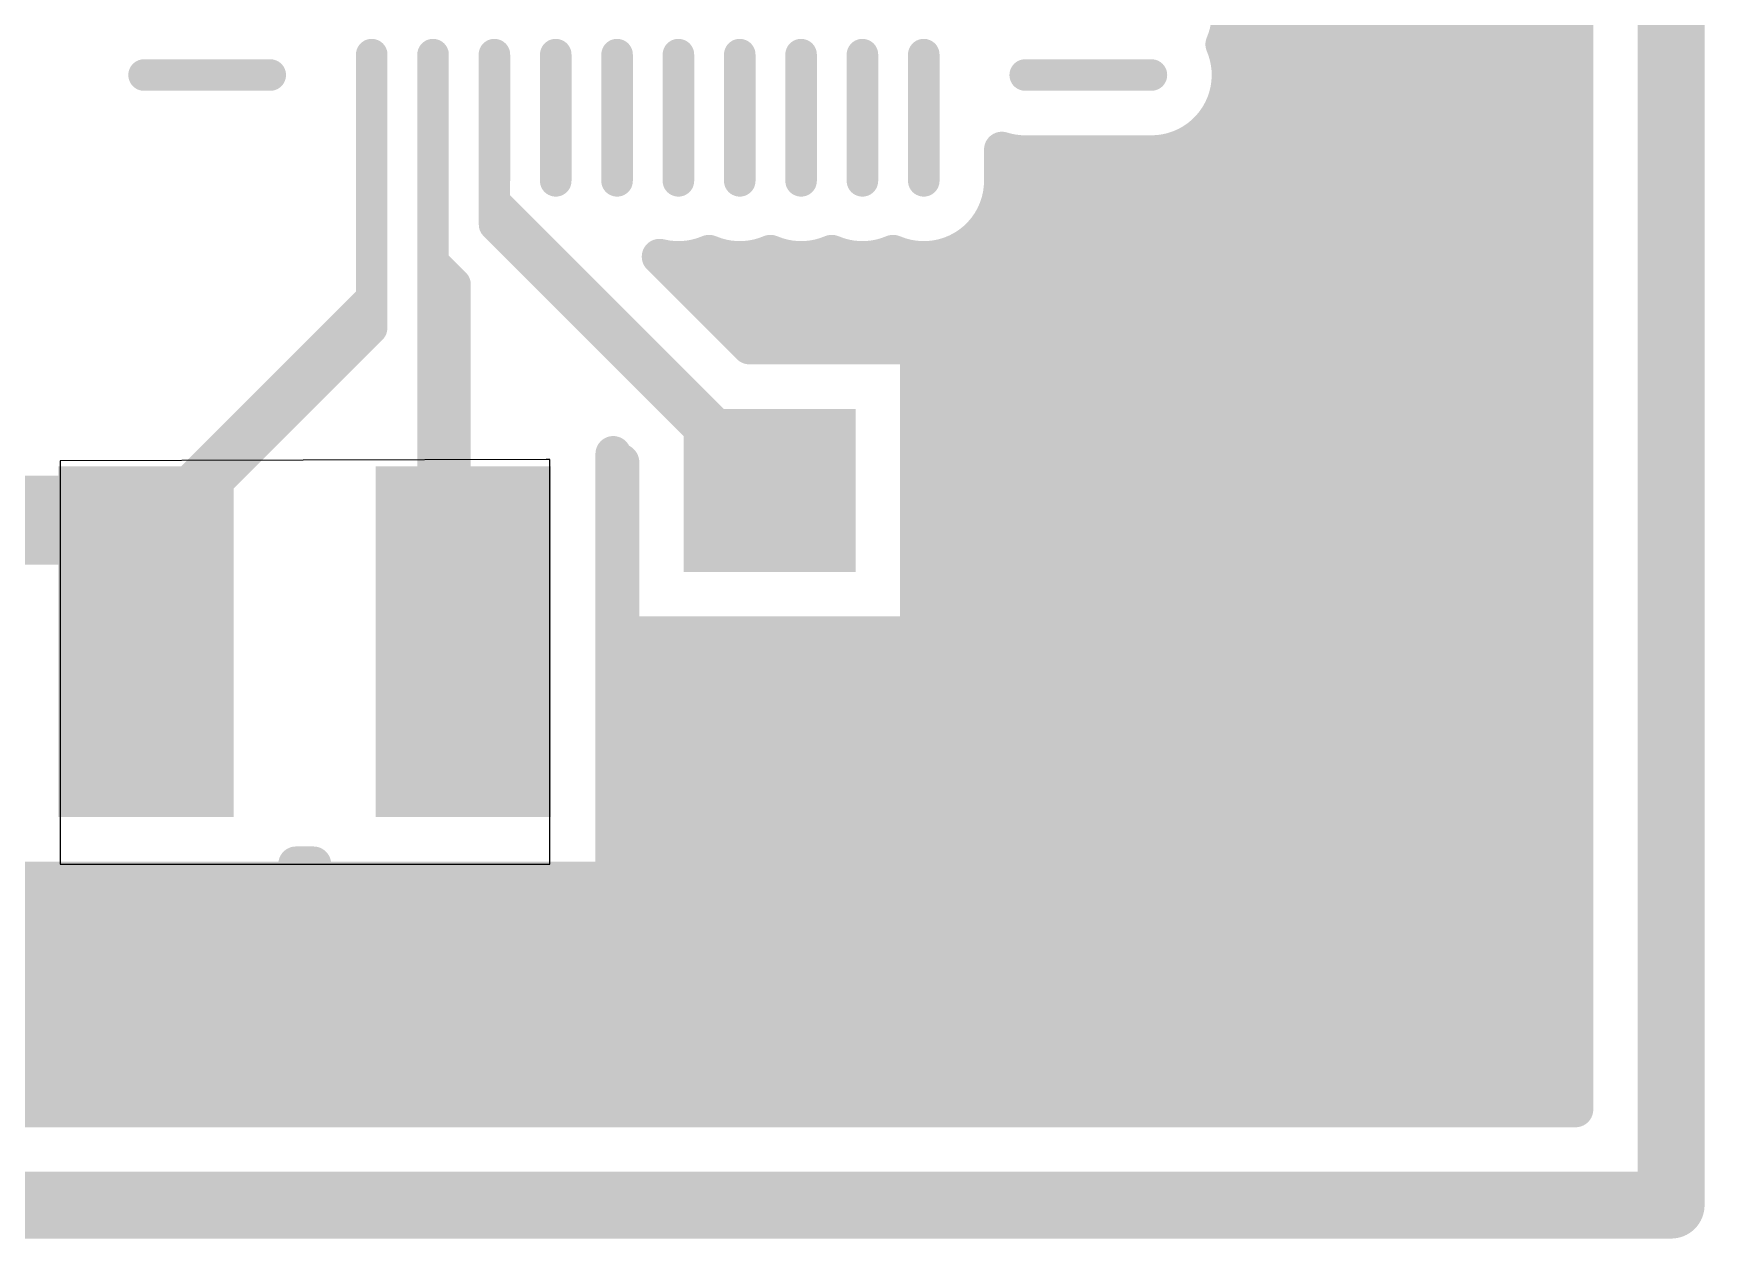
# Model space of a CAD drawing. Header units: inches. Extents: x 0 to 226, y 0 to 70.
# Drawn here: x 10.1 to 19.63, y -0.19 to 6.68 of the extents above; entities that cross this region are included whole.
import ezdxf

# ---------------------------------------------------------------- set-up
doc = ezdxf.new("R2010")
doc.units = ezdxf.units.IN
doc.layers.add('Keep-Out Layer', color=6, linetype='Continuous')
doc.layers.add('Top Layer', color=1, linetype='Continuous')

msp = doc.modelspace()

# ---------------------------------------------------------------- linework, layer by layer
at = {"layer": 'Keep-Out Layer'}
for points in [[(19.4405, 0, 0.381, 0.381, 0), (19.4405, 24.8301, 0.381, 0.381, 0)], [(0, 0, 0.381, 0.381, 0), (19.4405, 0, 0.381, 0.381, 0)]]:
    msp.add_lwpolyline(points, format="xyseb", dxfattribs=at)
msp.add_lwpolyline([(19.3453, 0, 0.1905, 0.1905, 1), (19.5358, 0, 0.1905, 0.1905, 1)], format="xyseb", close=True, dxfattribs=at)
msp.add_lwpolyline([(19.3453, 0, 0.1905, 0.1905, 1), (19.5358, 0, 0.1905, 0.1905, 1)], format="xyseb", close=True, dxfattribs=at)
at = {"layer": 'Top Layer'}
for p, q in [((13.0207, 4.2542), (10.2482, 4.2471)), ((10.2482, 4.2471), (10.2482, 1.9449)), ((13.0419, 4.2542), (13.0207, 4.2542)), ((13.0419, 1.9449), (13.0419, 4.2542)), ((10.2482, 1.9449), (13.0419, 1.9449))]:
    msp.add_line(p, q, dxfattribs=at)
for points in [[(17.9184, 0.5461, 0.2032, 0.2032, 0), (17.9184, 18.5065, 0.2032, 0.2032, 0)], [(18.1216, 0.5461, 0.2032, 0.2032, 0), (18.1216, 18.5065, 0.2032, 0.2032, 0)], [(18.3248, 0.5461, 0.2032, 0.2032, 0), (18.3248, 18.5065, 0.2032, 0.2032, 0)], [(18.528, 0.5461, 0.2032, 0.2032, 0), (18.528, 18.5065, 0.2032, 0.2032, 0)], [(18.7312, 0.5461, 0.2032, 0.2032, 0), (18.7312, 18.5065, 0.2032, 0.2032, 0)], [(18.8944, 0.5461, 0.2032, 0.2032, 0), (18.8944, 18.5065, 0.2032, 0.2032, 0)], [(17.1056, 0.5461, 0.2032, 0.2032, 0), (17.1056, 12.5015, 0.2032, 0.2032, 0)], [(17.3088, 0.5461, 0.2032, 0.2032, 0), (17.3088, 12.5015, 0.2032, 0.2032, 0)], [(17.512, 0.5461, 0.2032, 0.2032, 0), (17.512, 12.5015, 0.2032, 0.2032, 0)], [(17.7152, 0.5461, 0.2032, 0.2032, 0), (17.7152, 12.5015, 0.2032, 0.2032, 0)], [(16.9202, 6.7976, 0.2032, 0.2032, -0.101243), (16.8844, 6.6226, 0.2032, 0.2032, 0)], [(16.9024, 6.5722, 0.2032, 0.2032, 0), (16.9024, 6.6729, 0.2032, 0.2032, 0)], [(16.8844, 6.6226, 0.2032, 0.2032, -0.101243), (16.9202, 6.4476, 0.2032, 0.2032, 0)], [(16.8862, 6.6185, 0.2032, 0.2032, 0), (18.8944, 6.6185, 0.2032, 0.2032, 0)], [(12.0256, 5.8439, 0.18, 0.18, 0), (12.0256, 6.5639, 0.18, 0.18, 0)], [(12.3756, 5.8439, 0.18, 0.18, 0), (12.3756, 6.5639, 0.18, 0.18, 0)], [(12.7256, 5.8439, 0.18, 0.18, 0), (12.7256, 6.5639, 0.18, 0.18, 0)], [(13.0756, 5.8439, 0.18, 0.18, 0), (13.0756, 6.5639, 0.18, 0.18, 0)], [(13.4256, 5.8439, 0.18, 0.18, 0), (13.4256, 6.5639, 0.18, 0.18, 0)], [(13.7756, 5.8439, 0.18, 0.18, 0), (13.7756, 6.5639, 0.18, 0.18, 0)], [(14.1256, 5.8439, 0.18, 0.18, 0), (14.1256, 6.5639, 0.18, 0.18, 0)], [(14.4756, 5.8439, 0.18, 0.18, 0), (14.4756, 6.5639, 0.18, 0.18, 0)], [(14.8256, 5.8439, 0.18, 0.18, 0), (14.8256, 6.5639, 0.18, 0.18, 0)], [(15.1756, 5.8439, 0.18, 0.18, 0), (15.1756, 6.5639, 0.18, 0.18, 0)], [(11.4466, 6.4476, 0.18, 0.18, 0), (10.7266, 6.4476, 0.18, 0.18, 0)], [(15.7546, 6.4476, 0.18, 0.18, 0), (16.4746, 6.4476, 0.18, 0.18, 0)], [(16.9202, 6.4476, 0.2032, 0.2032, -0.414214), (16.4746, 6.002, 0.2032, 0.2032, 0)], [(16.9191, 6.4153, 0.2032, 0.2032, 0), (18.8944, 6.4153, 0.2032, 0.2032, 0)], [(16.9024, 0.5461, 0.2032, 0.2032, 0), (16.9024, 6.3229, 0.2032, 0.2032, 0)], [(16.8529, 6.2121, 0.2032, 0.2032, 0), (18.8944, 6.2121, 0.2032, 0.2032, 0)], [(12.0256, 5.1774, 0.1778, 0.1778, 0), (12.0256, 6.2039, 0.1778, 0.1778, 0)], [(12.3756, 5.3811, 0.1778, 0.1778, 0), (12.3756, 6.2039, 0.1778, 0.1778, 0)], [(12.7256, 6.2039, 0.1778, 0.1778, 0), (12.7261, 6.2034, 0.1778, 0.1778, 0)], [(12.7256, 5.5932, 0.1778, 0.1778, 0), (12.7256, 6.2039, 0.1778, 0.1778, 0)], [(12.7261, 5.7249, 0.1778, 0.1778, 0), (12.7261, 6.2034, 0.1778, 0.1778, 0)], [(15.6212, 5.8439, 0.2032, 0.2032, 0), (15.6212, 6.0224, 0.2032, 0.2032, 0)], [(15.7546, 6.002, 0.2032, 0.2032, -0.076154), (15.6212, 6.0224, 0.2032, 0.2032, 0)], [(15.6832, 0.5461, 0.2032, 0.2032, 0), (15.6832, 6.0077, 0.2032, 0.2032, 0)], [(15.7546, 6.002, 0.2032, 0.2032, 0), (16.4746, 6.002, 0.2032, 0.2032, 0)], [(15.8864, 0.5461, 0.2032, 0.2032, 0), (15.8864, 6.002, 0.2032, 0.2032, 0)], [(16.0896, 0.5461, 0.2032, 0.2032, 0), (16.0896, 6.002, 0.2032, 0.2032, 0)], [(16.2928, 0.5461, 0.2032, 0.2032, 0), (16.2928, 6.002, 0.2032, 0.2032, 0)], [(16.496, 0.5461, 0.2032, 0.2032, 0), (16.496, 6.0025, 0.2032, 0.2032, 0)], [(16.5527, 6.0089, 0.2032, 0.2032, 0), (18.8944, 6.0089, 0.2032, 0.2032, 0)], [(16.6992, 0.5461, 0.2032, 0.2032, 0), (16.6992, 6.0627, 0.2032, 0.2032, 0)], [(15.6212, 5.8439, 0.2032, 0.2032, -0.538019), (15.0006, 5.4341, 0.2032, 0.2032, 0)], [(15.6196, 5.8057, 0.2032, 0.2032, 0), (18.8944, 5.8057, 0.2032, 0.2032, 0)], [(12.7261, 5.7249, 0.1778, 0.1778, 0), (14.1467, 4.3043, 0.1778, 0.1778, 0)], [(12.7256, 5.5932, 0.1778, 0.1778, 0), (13.865, 4.4539, 0.1778, 0.1778, 0)], [(15.5502, 5.6025, 0.2032, 0.2032, 0), (18.8944, 5.6025, 0.2032, 0.2032, 0)], [(13.9506, 5.4341, 0.2032, 0.2032, -0.163215), (13.6682, 5.4114, 0.2032, 0.2032, 0)], [(14.3006, 5.4341, 0.2032, 0.2032, -0.204583), (13.9506, 5.4341, 0.2032, 0.2032, 0)], [(14.6506, 5.4341, 0.2032, 0.2032, -0.204583), (14.3006, 5.4341, 0.2032, 0.2032, 0)], [(15.0006, 5.4341, 0.2032, 0.2032, -0.204583), (14.6506, 5.4341, 0.2032, 0.2032, 0)], [(15.48, 0.5461, 0.2032, 0.2032, 0), (15.48, 5.5184, 0.2032, 0.2032, 0)], [(12.3756, 3.3873, 0.1778, 0.1778, 0), (12.3756, 5.3811, 0.1778, 0.1778, 0)], [(12.3756, 5.3811, 0.1778, 0.1778, 0), (12.5017, 5.2551, 0.1778, 0.1778, 0)], [(13.6682, 5.4114, 0.2032, 0.2032, 0), (14.1812, 4.8984, 0.2032, 0.2032, 0)], [(13.8055, 5.3993, 0.2032, 0.2032, 0), (14.0958, 5.3993, 0.2032, 0.2032, 0)], [(13.8544, 5.2252, 0.2032, 0.2032, 0), (13.8544, 5.4053, 0.2032, 0.2032, 0)], [(14.0576, 5.022, 0.2032, 0.2032, 0), (14.0576, 5.4035, 0.2032, 0.2032, 0)], [(14.1555, 5.3993, 0.2032, 0.2032, 0), (14.4458, 5.3993, 0.2032, 0.2032, 0)], [(14.2608, 4.8984, 0.2032, 0.2032, 0), (14.2608, 5.4193, 0.2032, 0.2032, 0)], [(14.464, 4.8984, 0.2032, 0.2032, 0), (14.464, 5.3984, 0.2032, 0.2032, 0)], [(14.5055, 5.3993, 0.2032, 0.2032, 0), (14.7958, 5.3993, 0.2032, 0.2032, 0)], [(14.6672, 4.8984, 0.2032, 0.2032, 0), (14.6672, 5.4274, 0.2032, 0.2032, 0)], [(14.8555, 5.3993, 0.2032, 0.2032, 0), (15.1458, 5.3993, 0.2032, 0.2032, 0)], [(14.8704, 4.8984, 0.2032, 0.2032, 0), (14.8704, 5.4005, 0.2032, 0.2032, 0)], [(15.0736, 4.8984, 0.2032, 0.2032, 0), (15.0736, 5.4101, 0.2032, 0.2032, 0)], [(15.2055, 5.3993, 0.2032, 0.2032, 0), (18.8944, 5.3993, 0.2032, 0.2032, 0)], [(15.2768, 0.5461, 0.2032, 0.2032, 0), (15.2768, 5.4099, 0.2032, 0.2032, 0)], [(12.5017, 3.3407, 0.1778, 0.1778, 0), (12.5017, 5.2551, 0.1778, 0.1778, 0)], [(10.7563, 3.9081, 0.1778, 0.1778, 0), (12.0256, 5.1774, 0.1778, 0.1778, 0)], [(12.0256, 5.002, 0.1778, 0.1778, 0), (12.0256, 5.1774, 0.1778, 0.1778, 0)], [(13.8835, 5.1961, 0.2032, 0.2032, 0), (18.8944, 5.1961, 0.2032, 0.2032, 0)], [(10.7383, 3.7146, 0.1778, 0.1778, 0), (12.0256, 5.002, 0.1778, 0.1778, 0)], [(14.0867, 4.9929, 0.2032, 0.2032, 0), (18.8944, 4.9929, 0.2032, 0.2032, 0)], [(14.1812, 4.8984, 0.2032, 0.2032, 0), (15.1419, 4.8984, 0.2032, 0.2032, 0)], [(15.1419, 3.2572, 0.2032, 0.2032, 0), (15.1419, 4.8984, 0.2032, 0.2032, 0)], [(15.1419, 4.7897, 0.2032, 0.2032, 0), (18.8944, 4.7897, 0.2032, 0.2032, 0)], [(15.1419, 4.5865, 0.2032, 0.2032, 0), (18.8944, 4.5865, 0.2032, 0.2032, 0)], [(13.865, 4.4539, 0.1778, 0.1778, 0), (13.9202, 4.4539, 0.1778, 0.1778, 0)], [(13.9202, 4.4539, 0.1778, 0.1778, 0), (14.2963, 4.0778, 0.1778, 0.1778, 0)], [(15.1419, 4.3833, 0.2032, 0.2032, 0), (18.8944, 4.3833, 0.2032, 0.2032, 0)], [(13.4039, 1.859, 0.2032, 0.2032, 0), (13.4039, 4.2863, 0.2032, 0.2032, 0)], [(13.448, 0.5461, 0.2032, 0.2032, 0), (13.448, 4.2422, 0.2032, 0.2032, 0)], [(13.4507, 3.2572, 0.2032, 0.2032, 0), (13.4507, 4.2395, 0.2032, 0.2032, 0)], [(15.1419, 4.1801, 0.2032, 0.2032, 0), (18.8944, 4.1801, 0.2032, 0.2032, 0)], [(9.0509, 3.9081, 0.508, 0.508, 0), (10.5448, 3.9081, 0.508, 0.508, 0)], [(10.5448, 3.9081, 0.508, 0.508, 0), (10.7383, 3.7146, 0.508, 0.508, 0)], [(15.1419, 3.9769, 0.2032, 0.2032, 0), (18.8944, 3.9769, 0.2032, 0.2032, 0)], [(10.7383, 3.2146, 0.508, 0.508, 0), (10.7383, 3.7146, 0.508, 0.508, 0)], [(15.1419, 3.7737, 0.2032, 0.2032, 0), (18.8944, 3.7737, 0.2032, 0.2032, 0)], [(15.1419, 3.5705, 0.2032, 0.2032, 0), (18.8944, 3.5705, 0.2032, 0.2032, 0)], [(12.3756, 3.3873, 0.1778, 0.1778, 0), (12.462, 3.301, 0.1778, 0.1778, 0)], [(15.1419, 3.3673, 0.2032, 0.2032, 0), (18.8944, 3.3673, 0.2032, 0.2032, 0)], [(12.462, 3.301, 0.1778, 0.1778, 0), (12.5017, 3.3407, 0.1778, 0.1778, 0)], [(12.462, 3.301, 0.1778, 0.1778, 0), (12.5483, 3.2146, 0.1778, 0.1778, 0)], [(13.4507, 3.2572, 0.2032, 0.2032, 0), (15.1419, 3.2572, 0.2032, 0.2032, 0)], [(13.6512, 0.5461, 0.2032, 0.2032, 0), (13.6512, 3.2572, 0.2032, 0.2032, 0)], [(13.8544, 0.5461, 0.2032, 0.2032, 0), (13.8544, 3.2572, 0.2032, 0.2032, 0)], [(14.0576, 0.5461, 0.2032, 0.2032, 0), (14.0576, 3.2572, 0.2032, 0.2032, 0)], [(14.2608, 0.5461, 0.2032, 0.2032, 0), (14.2608, 3.2572, 0.2032, 0.2032, 0)], [(14.464, 0.5461, 0.2032, 0.2032, 0), (14.464, 3.2572, 0.2032, 0.2032, 0)], [(14.6672, 0.5461, 0.2032, 0.2032, 0), (14.6672, 3.2572, 0.2032, 0.2032, 0)], [(14.8704, 0.5461, 0.2032, 0.2032, 0), (14.8704, 3.2572, 0.2032, 0.2032, 0)], [(15.0736, 0.5461, 0.2032, 0.2032, 0), (15.0736, 3.2572, 0.2032, 0.2032, 0)], [(13.4039, 3.1641, 0.2032, 0.2032, 0), (18.8944, 3.1641, 0.2032, 0.2032, 0)], [(13.4039, 2.9609, 0.2032, 0.2032, 0), (18.8944, 2.9609, 0.2032, 0.2032, 0)], [(13.4039, 2.7577, 0.2032, 0.2032, 0), (18.8944, 2.7577, 0.2032, 0.2032, 0)], [(13.4039, 2.5545, 0.2032, 0.2032, 0), (18.8944, 2.5545, 0.2032, 0.2032, 0)], [(13.4039, 2.3513, 0.2032, 0.2032, 0), (18.8944, 2.3513, 0.2032, 0.2032, 0)], [(13.4039, 2.1481, 0.2032, 0.2032, 0), (18.8944, 2.1481, 0.2032, 0.2032, 0)], [(11.5939, 1.9449, 0.2032, 0.2032, 0), (11.6927, 1.9449, 0.2032, 0.2032, 0)], [(11.5939, 1.9449, 0.2032, 0.2032, 0), (11.6927, 1.9449, 0.2032, 0.2032, 0)], [(11.5939, 1.859, 0.2032, 0.2032, 0), (11.5939, 1.9449, 0.2032, 0.2032, 0)], [(11.6192, 0.5461, 0.2032, 0.2032, 0), (11.6192, 1.9449, 0.2032, 0.2032, 0)], [(11.6927, 1.859, 0.2032, 0.2032, 0), (11.6927, 1.9449, 0.2032, 0.2032, 0)], [(13.4039, 1.9449, 0.2032, 0.2032, 0), (18.8944, 1.9449, 0.2032, 0.2032, 0)], [(9.8827, 1.859, 0.2032, 0.2032, 0), (11.5939, 1.859, 0.2032, 0.2032, 0)], [(10.1968, 0.5461, 0.2032, 0.2032, 0), (10.1968, 1.859, 0.2032, 0.2032, 0)], [(10.4, 0.5461, 0.2032, 0.2032, 0), (10.4, 1.859, 0.2032, 0.2032, 0)], [(10.6032, 0.5461, 0.2032, 0.2032, 0), (10.6032, 1.859, 0.2032, 0.2032, 0)], [(10.8064, 0.5461, 0.2032, 0.2032, 0), (10.8064, 1.859, 0.2032, 0.2032, 0)], [(11.0096, 0.5461, 0.2032, 0.2032, 0), (11.0096, 1.859, 0.2032, 0.2032, 0)], [(11.2128, 0.5461, 0.2032, 0.2032, 0), (11.2128, 1.859, 0.2032, 0.2032, 0)], [(11.416, 0.5461, 0.2032, 0.2032, 0), (11.416, 1.859, 0.2032, 0.2032, 0)], [(11.6927, 1.859, 0.2032, 0.2032, 0), (13.4039, 1.859, 0.2032, 0.2032, 0)], [(11.8224, 0.5461, 0.2032, 0.2032, 0), (11.8224, 1.859, 0.2032, 0.2032, 0)], [(12.0256, 0.5461, 0.2032, 0.2032, 0), (12.0256, 1.859, 0.2032, 0.2032, 0)], [(12.2288, 0.5461, 0.2032, 0.2032, 0), (12.2288, 1.859, 0.2032, 0.2032, 0)], [(12.432, 0.5461, 0.2032, 0.2032, 0), (12.432, 1.859, 0.2032, 0.2032, 0)], [(12.6352, 0.5461, 0.2032, 0.2032, 0), (12.6352, 1.859, 0.2032, 0.2032, 0)], [(12.8384, 0.5461, 0.2032, 0.2032, 0), (12.8384, 1.859, 0.2032, 0.2032, 0)], [(13.0416, 0.5461, 0.2032, 0.2032, 0), (13.0416, 1.859, 0.2032, 0.2032, 0)], [(13.2448, 0.5461, 0.2032, 0.2032, 0), (13.2448, 1.859, 0.2032, 0.2032, 0)], [(0.5461, 1.7417, 0.2032, 0.2032, 0), (18.8944, 1.7417, 0.2032, 0.2032, 0)], [(0.5461, 1.5385, 0.2032, 0.2032, 0), (18.8944, 1.5385, 0.2032, 0.2032, 0)], [(0.5461, 1.3353, 0.2032, 0.2032, 0), (18.8944, 1.3353, 0.2032, 0.2032, 0)], [(0.5461, 1.1321, 0.2032, 0.2032, 0), (18.8944, 1.1321, 0.2032, 0.2032, 0)], [(0.5461, 0.9289, 0.2032, 0.2032, 0), (18.8944, 0.9289, 0.2032, 0.2032, 0)], [(0.5461, 0.7257, 0.2032, 0.2032, 0), (18.8944, 0.7257, 0.2032, 0.2032, 0)], [(0.5461, 0.5461, 0.2032, 0.2032, 0), (18.8944, 0.5461, 0.2032, 0.2032, 0)]]:
    msp.add_lwpolyline(points, format="xyseb", dxfattribs=at)
for points in [[(17.2386, 6.8086, 0.3048, 0.3048, 1), (17.5434, 6.8086, 0.3048, 0.3048, 1)], [(16.8516, 6.6729, 0.1016, 0.1016, 1), (16.9532, 6.6729, 0.1016, 0.1016, 1)], [(16.8336, 6.6226, 0.1016, 0.1016, 1), (16.9352, 6.6226, 0.1016, 0.1016, 1)], [(16.8336, 6.6226, 0.1016, 0.1016, 1), (16.9352, 6.6226, 0.1016, 0.1016, 1)], [(16.8354, 6.6185, 0.1016, 0.1016, 1), (16.937, 6.6185, 0.1016, 0.1016, 1)], [(17.9869, 6.418, 0.3048, 0.3048, 1), (18.2917, 6.418, 0.3048, 0.3048, 1)], [(18.8436, 6.6185, 0.1016, 0.1016, 1), (18.9452, 6.6185, 0.1016, 0.1016, 1)], [(11.9806, 6.5639, 0.09, 0.09, 1), (12.0706, 6.5639, 0.09, 0.09, 1)], [(12.3306, 6.5639, 0.09, 0.09, 1), (12.4206, 6.5639, 0.09, 0.09, 1)], [(12.6806, 6.5639, 0.09, 0.09, 1), (12.7706, 6.5639, 0.09, 0.09, 1)], [(13.0306, 6.5639, 0.09, 0.09, 1), (13.1206, 6.5639, 0.09, 0.09, 1)], [(13.3806, 6.5639, 0.09, 0.09, 1), (13.4706, 6.5639, 0.09, 0.09, 1)], [(13.7306, 6.5639, 0.09, 0.09, 1), (13.8206, 6.5639, 0.09, 0.09, 1)], [(14.0806, 6.5639, 0.09, 0.09, 1), (14.1706, 6.5639, 0.09, 0.09, 1)], [(14.4306, 6.5639, 0.09, 0.09, 1), (14.5206, 6.5639, 0.09, 0.09, 1)], [(14.7806, 6.5639, 0.09, 0.09, 1), (14.8706, 6.5639, 0.09, 0.09, 1)], [(15.1306, 6.5639, 0.09, 0.09, 1), (15.2206, 6.5639, 0.09, 0.09, 1)], [(16.8516, 6.5722, 0.1016, 0.1016, 1), (16.9532, 6.5722, 0.1016, 0.1016, 1)], [(10.6816, 6.4476, 0.09, 0.09, 1), (10.7716, 6.4476, 0.09, 0.09, 1)], [(11.4016, 6.4476, 0.09, 0.09, 1), (11.4916, 6.4476, 0.09, 0.09, 1)], [(15.7096, 6.4476, 0.09, 0.09, 1), (15.7996, 6.4476, 0.09, 0.09, 1)], [(16.4296, 6.4476, 0.09, 0.09, 1), (16.5196, 6.4476, 0.09, 0.09, 1)], [(16.8683, 6.4153, 0.1016, 0.1016, 1), (16.9699, 6.4153, 0.1016, 0.1016, 1)], [(16.8694, 6.4476, 0.1016, 0.1016, 1), (16.971, 6.4476, 0.1016, 0.1016, 1)], [(16.8694, 6.4476, 0.1016, 0.1016, 1), (16.971, 6.4476, 0.1016, 0.1016, 1)], [(18.8436, 6.4153, 0.1016, 0.1016, 1), (18.9452, 6.4153, 0.1016, 0.1016, 1)], [(16.8516, 6.3229, 0.1016, 0.1016, 1), (16.9532, 6.3229, 0.1016, 0.1016, 1)], [(16.8021, 6.2121, 0.1016, 0.1016, 1), (16.9037, 6.2121, 0.1016, 0.1016, 1)], [(18.8436, 6.2121, 0.1016, 0.1016, 1), (18.9452, 6.2121, 0.1016, 0.1016, 1)], [(11.9812, 6.2039, 0.0889, 0.0889, 1), (12.0701, 6.2039, 0.0889, 0.0889, 1)], [(12.3312, 6.2039, 0.0889, 0.0889, 1), (12.4201, 6.2039, 0.0889, 0.0889, 1)], [(12.6812, 6.2039, 0.0889, 0.0889, 1), (12.7701, 6.2039, 0.0889, 0.0889, 1)], [(12.6812, 6.2039, 0.0889, 0.0889, 1), (12.7701, 6.2039, 0.0889, 0.0889, 1)], [(12.6816, 6.2034, 0.0889, 0.0889, 1), (12.7705, 6.2034, 0.0889, 0.0889, 1)], [(12.6816, 6.2034, 0.0889, 0.0889, 1), (12.7705, 6.2034, 0.0889, 0.0889, 1)], [(15.5704, 6.0224, 0.1016, 0.1016, 1), (15.672, 6.0224, 0.1016, 0.1016, 1)], [(15.5704, 6.0224, 0.1016, 0.1016, 1), (15.672, 6.0224, 0.1016, 0.1016, 1)], [(15.6324, 6.0077, 0.1016, 0.1016, 1), (15.734, 6.0077, 0.1016, 0.1016, 1)], [(15.7038, 6.002, 0.1016, 0.1016, 1), (15.8054, 6.002, 0.1016, 0.1016, 1)], [(15.7038, 6.002, 0.1016, 0.1016, 1), (15.8054, 6.002, 0.1016, 0.1016, 1)], [(15.8356, 6.002, 0.1016, 0.1016, 1), (15.9372, 6.002, 0.1016, 0.1016, 1)], [(16.0388, 6.002, 0.1016, 0.1016, 1), (16.1404, 6.002, 0.1016, 0.1016, 1)], [(16.242, 6.002, 0.1016, 0.1016, 1), (16.3436, 6.002, 0.1016, 0.1016, 1)], [(16.4238, 6.002, 0.1016, 0.1016, 1), (16.5254, 6.002, 0.1016, 0.1016, 1)], [(16.4238, 6.002, 0.1016, 0.1016, 1), (16.5254, 6.002, 0.1016, 0.1016, 1)], [(16.4452, 6.0025, 0.1016, 0.1016, 1), (16.5468, 6.0025, 0.1016, 0.1016, 1)], [(16.5019, 6.0089, 0.1016, 0.1016, 1), (16.6035, 6.0089, 0.1016, 0.1016, 1)], [(16.6484, 6.0627, 0.1016, 0.1016, 1), (16.75, 6.0627, 0.1016, 0.1016, 1)], [(17.2386, 5.8018, 0.3048, 0.3048, 1), (17.5434, 5.8018, 0.3048, 0.3048, 1)], [(18.8436, 6.0089, 0.1016, 0.1016, 1), (18.9452, 6.0089, 0.1016, 0.1016, 1)], [(11.9806, 5.8439, 0.09, 0.09, 1), (12.0706, 5.8439, 0.09, 0.09, 1)], [(12.3306, 5.8439, 0.09, 0.09, 1), (12.4206, 5.8439, 0.09, 0.09, 1)], [(12.6806, 5.8439, 0.09, 0.09, 1), (12.7706, 5.8439, 0.09, 0.09, 1)], [(13.0306, 5.8439, 0.09, 0.09, 1), (13.1206, 5.8439, 0.09, 0.09, 1)], [(13.3806, 5.8439, 0.09, 0.09, 1), (13.4706, 5.8439, 0.09, 0.09, 1)], [(13.7306, 5.8439, 0.09, 0.09, 1), (13.8206, 5.8439, 0.09, 0.09, 1)], [(14.0806, 5.8439, 0.09, 0.09, 1), (14.1706, 5.8439, 0.09, 0.09, 1)], [(14.4306, 5.8439, 0.09, 0.09, 1), (14.5206, 5.8439, 0.09, 0.09, 1)], [(14.7806, 5.8439, 0.09, 0.09, 1), (14.8706, 5.8439, 0.09, 0.09, 1)], [(15.1306, 5.8439, 0.09, 0.09, 1), (15.2206, 5.8439, 0.09, 0.09, 1)], [(15.5704, 5.8439, 0.1016, 0.1016, 1), (15.672, 5.8439, 0.1016, 0.1016, 1)], [(15.5704, 5.8439, 0.1016, 0.1016, 1), (15.672, 5.8439, 0.1016, 0.1016, 1)], [(15.5688, 5.8057, 0.1016, 0.1016, 1), (15.6704, 5.8057, 0.1016, 0.1016, 1)], [(18.8436, 5.8057, 0.1016, 0.1016, 1), (18.9452, 5.8057, 0.1016, 0.1016, 1)], [(12.6816, 5.7249, 0.0889, 0.0889, 1), (12.7705, 5.7249, 0.0889, 0.0889, 1)], [(12.6816, 5.7249, 0.0889, 0.0889, 1), (12.7705, 5.7249, 0.0889, 0.0889, 1)], [(12.6812, 5.5932, 0.0889, 0.0889, 1), (12.7701, 5.5932, 0.0889, 0.0889, 1)], [(12.6812, 5.5932, 0.0889, 0.0889, 1), (12.7701, 5.5932, 0.0889, 0.0889, 1)], [(15.4994, 5.6025, 0.1016, 0.1016, 1), (15.601, 5.6025, 0.1016, 0.1016, 1)], [(18.8436, 5.6025, 0.1016, 0.1016, 1), (18.9452, 5.6025, 0.1016, 0.1016, 1)], [(13.8998, 5.4341, 0.1016, 0.1016, 1), (14.0014, 5.4341, 0.1016, 0.1016, 1)], [(13.8998, 5.4341, 0.1016, 0.1016, 1), (14.0014, 5.4341, 0.1016, 0.1016, 1)], [(14.2498, 5.4341, 0.1016, 0.1016, 1), (14.3514, 5.4341, 0.1016, 0.1016, 1)], [(14.2498, 5.4341, 0.1016, 0.1016, 1), (14.3514, 5.4341, 0.1016, 0.1016, 1)], [(14.5998, 5.4341, 0.1016, 0.1016, 1), (14.7014, 5.4341, 0.1016, 0.1016, 1)], [(14.5998, 5.4341, 0.1016, 0.1016, 1), (14.7014, 5.4341, 0.1016, 0.1016, 1)], [(14.9498, 5.4341, 0.1016, 0.1016, 1), (15.0514, 5.4341, 0.1016, 0.1016, 1)], [(14.9498, 5.4341, 0.1016, 0.1016, 1), (15.0514, 5.4341, 0.1016, 0.1016, 1)], [(15.4292, 5.5184, 0.1016, 0.1016, 1), (15.5308, 5.5184, 0.1016, 0.1016, 1)], [(12.3312, 5.3811, 0.0889, 0.0889, 1), (12.4201, 5.3811, 0.0889, 0.0889, 1)], [(12.3312, 5.3811, 0.0889, 0.0889, 1), (12.4201, 5.3811, 0.0889, 0.0889, 1)], [(12.3312, 5.3811, 0.0889, 0.0889, 1), (12.4201, 5.3811, 0.0889, 0.0889, 1)], [(13.6174, 5.4114, 0.1016, 0.1016, 1), (13.719, 5.4114, 0.1016, 0.1016, 1)], [(13.6174, 5.4114, 0.1016, 0.1016, 1), (13.719, 5.4114, 0.1016, 0.1016, 1)], [(13.7547, 5.3993, 0.1016, 0.1016, 1), (13.8563, 5.3993, 0.1016, 0.1016, 1)], [(13.8036, 5.4053, 0.1016, 0.1016, 1), (13.9052, 5.4053, 0.1016, 0.1016, 1)], [(14.0068, 5.4035, 0.1016, 0.1016, 1), (14.1084, 5.4035, 0.1016, 0.1016, 1)], [(14.045, 5.3993, 0.1016, 0.1016, 1), (14.1466, 5.3993, 0.1016, 0.1016, 1)], [(14.1047, 5.3993, 0.1016, 0.1016, 1), (14.2063, 5.3993, 0.1016, 0.1016, 1)], [(14.21, 5.4193, 0.1016, 0.1016, 1), (14.3116, 5.4193, 0.1016, 0.1016, 1)], [(14.395, 5.3993, 0.1016, 0.1016, 1), (14.4966, 5.3993, 0.1016, 0.1016, 1)], [(14.4132, 5.3984, 0.1016, 0.1016, 1), (14.5148, 5.3984, 0.1016, 0.1016, 1)], [(14.4547, 5.3993, 0.1016, 0.1016, 1), (14.5563, 5.3993, 0.1016, 0.1016, 1)], [(14.6164, 5.4274, 0.1016, 0.1016, 1), (14.718, 5.4274, 0.1016, 0.1016, 1)], [(14.745, 5.3993, 0.1016, 0.1016, 1), (14.8466, 5.3993, 0.1016, 0.1016, 1)], [(14.8047, 5.3993, 0.1016, 0.1016, 1), (14.9063, 5.3993, 0.1016, 0.1016, 1)], [(14.8196, 5.4005, 0.1016, 0.1016, 1), (14.9212, 5.4005, 0.1016, 0.1016, 1)], [(15.0228, 5.4101, 0.1016, 0.1016, 1), (15.1244, 5.4101, 0.1016, 0.1016, 1)], [(15.095, 5.3993, 0.1016, 0.1016, 1), (15.1966, 5.3993, 0.1016, 0.1016, 1)], [(15.1547, 5.3993, 0.1016, 0.1016, 1), (15.2563, 5.3993, 0.1016, 0.1016, 1)], [(15.226, 5.4099, 0.1016, 0.1016, 1), (15.3276, 5.4099, 0.1016, 0.1016, 1)], [(18.8436, 5.3993, 0.1016, 0.1016, 1), (18.9452, 5.3993, 0.1016, 0.1016, 1)], [(12.4573, 5.2551, 0.0889, 0.0889, 1), (12.5462, 5.2551, 0.0889, 0.0889, 1)], [(12.4573, 5.2551, 0.0889, 0.0889, 1), (12.5462, 5.2551, 0.0889, 0.0889, 1)], [(11.9812, 5.1774, 0.0889, 0.0889, 1), (12.0701, 5.1774, 0.0889, 0.0889, 1)], [(11.9812, 5.1774, 0.0889, 0.0889, 1), (12.0701, 5.1774, 0.0889, 0.0889, 1)], [(11.9812, 5.1774, 0.0889, 0.0889, 1), (12.0701, 5.1774, 0.0889, 0.0889, 1)], [(13.8036, 5.2252, 0.1016, 0.1016, 1), (13.9052, 5.2252, 0.1016, 0.1016, 1)], [(13.8327, 5.1961, 0.1016, 0.1016, 1), (13.9343, 5.1961, 0.1016, 0.1016, 1)], [(15.4203, 4.9611, 0.3048, 0.3048, 1), (15.7251, 4.9611, 0.3048, 0.3048, 1)], [(18.8436, 5.1961, 0.1016, 0.1016, 1), (18.9452, 5.1961, 0.1016, 0.1016, 1)], [(17.8804, 4.8473, 0.3048, 0.3048, 1), (18.1852, 4.8473, 0.3048, 0.3048, 1)], [(11.9812, 5.002, 0.0889, 0.0889, 1), (12.0701, 5.002, 0.0889, 0.0889, 1)], [(11.9812, 5.002, 0.0889, 0.0889, 1), (12.0701, 5.002, 0.0889, 0.0889, 1)], [(14.0068, 5.022, 0.1016, 0.1016, 1), (14.1084, 5.022, 0.1016, 0.1016, 1)], [(14.0359, 4.9929, 0.1016, 0.1016, 1), (14.1375, 4.9929, 0.1016, 0.1016, 1)], [(18.8436, 4.9929, 0.1016, 0.1016, 1), (18.9452, 4.9929, 0.1016, 0.1016, 1)], [(14.1304, 4.8984, 0.1016, 0.1016, 1), (14.232, 4.8984, 0.1016, 0.1016, 1)], [(14.1304, 4.8984, 0.1016, 0.1016, 1), (14.232, 4.8984, 0.1016, 0.1016, 1)], [(14.21, 4.8984, 0.1016, 0.1016, 1), (14.3116, 4.8984, 0.1016, 0.1016, 1)], [(14.4132, 4.8984, 0.1016, 0.1016, 1), (14.5148, 4.8984, 0.1016, 0.1016, 1)], [(14.6164, 4.8984, 0.1016, 0.1016, 1), (14.718, 4.8984, 0.1016, 0.1016, 1)], [(14.8196, 4.8984, 0.1016, 0.1016, 1), (14.9212, 4.8984, 0.1016, 0.1016, 1)], [(15.0228, 4.8984, 0.1016, 0.1016, 1), (15.1244, 4.8984, 0.1016, 0.1016, 1)], [(15.0911, 4.8984, 0.1016, 0.1016, 1), (15.1927, 4.8984, 0.1016, 0.1016, 1)], [(15.0911, 4.8984, 0.1016, 0.1016, 1), (15.1927, 4.8984, 0.1016, 0.1016, 1)], [(15.0911, 4.7897, 0.1016, 0.1016, 1), (15.1927, 4.7897, 0.1016, 0.1016, 1)], [(18.8436, 4.7897, 0.1016, 0.1016, 1), (18.9452, 4.7897, 0.1016, 0.1016, 1)], [(15.0911, 4.5865, 0.1016, 0.1016, 1), (15.1927, 4.5865, 0.1016, 0.1016, 1)], [(17.25, 4.3906, 0.3048, 0.3048, 1), (17.5548, 4.3906, 0.3048, 0.3048, 1)], [(18.8436, 4.5865, 0.1016, 0.1016, 1), (18.9452, 4.5865, 0.1016, 0.1016, 1)], [(13.8205, 4.4539, 0.0889, 0.0889, 1), (13.9094, 4.4539, 0.0889, 0.0889, 1)], [(13.8205, 4.4539, 0.0889, 0.0889, 1), (13.9094, 4.4539, 0.0889, 0.0889, 1)], [(13.8758, 4.4539, 0.0889, 0.0889, 1), (13.9647, 4.4539, 0.0889, 0.0889, 1)], [(13.8758, 4.4539, 0.0889, 0.0889, 1), (13.9647, 4.4539, 0.0889, 0.0889, 1)], [(15.0911, 4.3833, 0.1016, 0.1016, 1), (15.1927, 4.3833, 0.1016, 0.1016, 1)], [(18.8436, 4.3833, 0.1016, 0.1016, 1), (18.9452, 4.3833, 0.1016, 0.1016, 1)], [(13.3531, 4.2863, 0.1016, 0.1016, 1), (13.4547, 4.2863, 0.1016, 0.1016, 1)], [(14.1023, 4.3043, 0.0889, 0.0889, 1), (14.1912, 4.3043, 0.0889, 0.0889, 1)], [(13.3972, 4.2422, 0.1016, 0.1016, 1), (13.4988, 4.2422, 0.1016, 0.1016, 1)], [(13.3999, 4.2395, 0.1016, 0.1016, 1), (13.5015, 4.2395, 0.1016, 0.1016, 1)], [(15.0911, 4.1801, 0.1016, 0.1016, 1), (15.1927, 4.1801, 0.1016, 0.1016, 1)], [(15.7785, 3.8402, 0.3556, 0.3556, 1), (16.1341, 3.8402, 0.3556, 0.3556, 1)], [(18.8436, 4.1801, 0.1016, 0.1016, 1), (18.9452, 4.1801, 0.1016, 0.1016, 1)], [(10.4178, 3.9081, 0.254, 0.254, 1), (10.6718, 3.9081, 0.254, 0.254, 1)], [(10.4178, 3.9081, 0.254, 0.254, 1), (10.6718, 3.9081, 0.254, 0.254, 1)], [(14.2519, 4.0778, 0.0889, 0.0889, 1), (14.3408, 4.0778, 0.0889, 0.0889, 1)], [(15.0911, 3.9769, 0.1016, 0.1016, 1), (15.1927, 3.9769, 0.1016, 0.1016, 1)], [(18.8436, 3.9769, 0.1016, 0.1016, 1), (18.9452, 3.9769, 0.1016, 0.1016, 1)], [(10.6113, 3.7146, 0.254, 0.254, 1), (10.8653, 3.7146, 0.254, 0.254, 1)], [(10.6113, 3.7146, 0.254, 0.254, 1), (10.8653, 3.7146, 0.254, 0.254, 1)], [(10.7119, 3.9081, 0.0889, 0.0889, 1), (10.8008, 3.9081, 0.0889, 0.0889, 1)], [(15.0911, 3.7737, 0.1016, 0.1016, 1), (15.1927, 3.7737, 0.1016, 0.1016, 1)], [(18.8436, 3.7737, 0.1016, 0.1016, 1), (18.9452, 3.7737, 0.1016, 0.1016, 1)], [(10.6939, 3.7146, 0.0889, 0.0889, 1), (10.7828, 3.7146, 0.0889, 0.0889, 1)], [(15.0911, 3.5705, 0.1016, 0.1016, 1), (15.1927, 3.5705, 0.1016, 0.1016, 1)], [(18.8436, 3.5705, 0.1016, 0.1016, 1), (18.9452, 3.5705, 0.1016, 0.1016, 1)], [(10.6113, 3.2146, 0.254, 0.254, 1), (10.8653, 3.2146, 0.254, 0.254, 1)], [(12.3312, 3.3873, 0.0889, 0.0889, 1), (12.4201, 3.3873, 0.0889, 0.0889, 1)], [(12.3312, 3.3873, 0.0889, 0.0889, 1), (12.4201, 3.3873, 0.0889, 0.0889, 1)], [(15.0911, 3.3673, 0.1016, 0.1016, 1), (15.1927, 3.3673, 0.1016, 0.1016, 1)], [(18.8436, 3.3673, 0.1016, 0.1016, 1), (18.9452, 3.3673, 0.1016, 0.1016, 1)], [(12.4175, 3.301, 0.0889, 0.0889, 1), (12.5064, 3.301, 0.0889, 0.0889, 1)], [(12.4175, 3.301, 0.0889, 0.0889, 1), (12.5064, 3.301, 0.0889, 0.0889, 1)], [(12.4175, 3.301, 0.0889, 0.0889, 1), (12.5064, 3.301, 0.0889, 0.0889, 1)], [(12.4573, 3.3407, 0.0889, 0.0889, 1), (12.5462, 3.3407, 0.0889, 0.0889, 1)], [(12.4573, 3.3407, 0.0889, 0.0889, 1), (12.5462, 3.3407, 0.0889, 0.0889, 1)], [(13.3999, 3.2572, 0.1016, 0.1016, 1), (13.5015, 3.2572, 0.1016, 0.1016, 1)], [(13.3999, 3.2572, 0.1016, 0.1016, 1), (13.5015, 3.2572, 0.1016, 0.1016, 1)], [(13.6004, 3.2572, 0.1016, 0.1016, 1), (13.702, 3.2572, 0.1016, 0.1016, 1)], [(13.8036, 3.2572, 0.1016, 0.1016, 1), (13.9052, 3.2572, 0.1016, 0.1016, 1)], [(14.0068, 3.2572, 0.1016, 0.1016, 1), (14.1084, 3.2572, 0.1016, 0.1016, 1)], [(14.21, 3.2572, 0.1016, 0.1016, 1), (14.3116, 3.2572, 0.1016, 0.1016, 1)], [(14.4132, 3.2572, 0.1016, 0.1016, 1), (14.5148, 3.2572, 0.1016, 0.1016, 1)], [(14.6164, 3.2572, 0.1016, 0.1016, 1), (14.718, 3.2572, 0.1016, 0.1016, 1)], [(14.8196, 3.2572, 0.1016, 0.1016, 1), (14.9212, 3.2572, 0.1016, 0.1016, 1)], [(15.0228, 3.2572, 0.1016, 0.1016, 1), (15.1244, 3.2572, 0.1016, 0.1016, 1)], [(15.0911, 3.2572, 0.1016, 0.1016, 1), (15.1927, 3.2572, 0.1016, 0.1016, 1)], [(15.0911, 3.2572, 0.1016, 0.1016, 1), (15.1927, 3.2572, 0.1016, 0.1016, 1)], [(17.3494, 3.0648, 0.3556, 0.3556, 1), (17.705, 3.0648, 0.3556, 0.3556, 1)], [(12.5039, 3.2146, 0.0889, 0.0889, 1), (12.5928, 3.2146, 0.0889, 0.0889, 1)], [(13.3531, 3.1641, 0.1016, 0.1016, 1), (13.4547, 3.1641, 0.1016, 0.1016, 1)], [(18.8436, 3.1641, 0.1016, 0.1016, 1), (18.9452, 3.1641, 0.1016, 0.1016, 1)], [(13.3531, 2.9609, 0.1016, 0.1016, 1), (13.4547, 2.9609, 0.1016, 0.1016, 1)], [(18.8436, 2.9609, 0.1016, 0.1016, 1), (18.9452, 2.9609, 0.1016, 0.1016, 1)], [(13.3531, 2.7577, 0.1016, 0.1016, 1), (13.4547, 2.7577, 0.1016, 0.1016, 1)], [(18.8436, 2.7577, 0.1016, 0.1016, 1), (18.9452, 2.7577, 0.1016, 0.1016, 1)], [(15.8945, 2.3821, 0.3556, 0.3556, 1), (16.2501, 2.3821, 0.3556, 0.3556, 1)], [(13.3531, 2.5545, 0.1016, 0.1016, 1), (13.4547, 2.5545, 0.1016, 0.1016, 1)], [(18.8436, 2.5545, 0.1016, 0.1016, 1), (18.9452, 2.5545, 0.1016, 0.1016, 1)], [(13.3531, 2.3513, 0.1016, 0.1016, 1), (13.4547, 2.3513, 0.1016, 0.1016, 1)], [(18.8436, 2.3513, 0.1016, 0.1016, 1), (18.9452, 2.3513, 0.1016, 0.1016, 1)], [(16.8112, 2.0131, 0.3048, 0.3048, 1), (17.116, 2.0131, 0.3048, 0.3048, 1)], [(18.1976, 2.0279, 0.3048, 0.3048, 1), (18.5024, 2.0279, 0.3048, 0.3048, 1)], [(13.3531, 2.1481, 0.1016, 0.1016, 1), (13.4547, 2.1481, 0.1016, 0.1016, 1)], [(18.8436, 2.1481, 0.1016, 0.1016, 1), (18.9452, 2.1481, 0.1016, 0.1016, 1)], [(11.5431, 1.9449, 0.1016, 0.1016, 1), (11.6447, 1.9449, 0.1016, 0.1016, 1)], [(11.5431, 1.9449, 0.1016, 0.1016, 1), (11.6447, 1.9449, 0.1016, 0.1016, 1)], [(11.5431, 1.9449, 0.1016, 0.1016, 1), (11.6447, 1.9449, 0.1016, 0.1016, 1)], [(11.5684, 1.9449, 0.1016, 0.1016, 1), (11.67, 1.9449, 0.1016, 0.1016, 1)], [(11.6419, 1.9449, 0.1016, 0.1016, 1), (11.7435, 1.9449, 0.1016, 0.1016, 1)], [(11.6419, 1.9449, 0.1016, 0.1016, 1), (11.7435, 1.9449, 0.1016, 0.1016, 1)], [(11.6419, 1.9449, 0.1016, 0.1016, 1), (11.7435, 1.9449, 0.1016, 0.1016, 1)], [(13.3531, 1.9449, 0.1016, 0.1016, 1), (13.4547, 1.9449, 0.1016, 0.1016, 1)], [(18.8436, 1.9449, 0.1016, 0.1016, 1), (18.9452, 1.9449, 0.1016, 0.1016, 1)], [(9.9428, 1.859, 0.1016, 0.1016, 1), (10.0444, 1.859, 0.1016, 0.1016, 1)], [(10.146, 1.859, 0.1016, 0.1016, 1), (10.2476, 1.859, 0.1016, 0.1016, 1)], [(10.3492, 1.859, 0.1016, 0.1016, 1), (10.4508, 1.859, 0.1016, 0.1016, 1)], [(10.5524, 1.859, 0.1016, 0.1016, 1), (10.654, 1.859, 0.1016, 0.1016, 1)], [(10.7556, 1.859, 0.1016, 0.1016, 1), (10.8572, 1.859, 0.1016, 0.1016, 1)], [(10.9588, 1.859, 0.1016, 0.1016, 1), (11.0604, 1.859, 0.1016, 0.1016, 1)], [(11.162, 1.859, 0.1016, 0.1016, 1), (11.2636, 1.859, 0.1016, 0.1016, 1)], [(11.3652, 1.859, 0.1016, 0.1016, 1), (11.4668, 1.859, 0.1016, 0.1016, 1)], [(11.5431, 1.859, 0.1016, 0.1016, 1), (11.6447, 1.859, 0.1016, 0.1016, 1)], [(11.5431, 1.859, 0.1016, 0.1016, 1), (11.6447, 1.859, 0.1016, 0.1016, 1)], [(11.6419, 1.859, 0.1016, 0.1016, 1), (11.7435, 1.859, 0.1016, 0.1016, 1)], [(11.6419, 1.859, 0.1016, 0.1016, 1), (11.7435, 1.859, 0.1016, 0.1016, 1)], [(11.7716, 1.859, 0.1016, 0.1016, 1), (11.8732, 1.859, 0.1016, 0.1016, 1)], [(11.9748, 1.859, 0.1016, 0.1016, 1), (12.0764, 1.859, 0.1016, 0.1016, 1)], [(12.178, 1.859, 0.1016, 0.1016, 1), (12.2796, 1.859, 0.1016, 0.1016, 1)], [(12.3812, 1.859, 0.1016, 0.1016, 1), (12.4828, 1.859, 0.1016, 0.1016, 1)], [(12.5844, 1.859, 0.1016, 0.1016, 1), (12.686, 1.859, 0.1016, 0.1016, 1)], [(12.7876, 1.859, 0.1016, 0.1016, 1), (12.8892, 1.859, 0.1016, 0.1016, 1)], [(12.9908, 1.859, 0.1016, 0.1016, 1), (13.0924, 1.859, 0.1016, 0.1016, 1)], [(13.194, 1.859, 0.1016, 0.1016, 1), (13.2956, 1.859, 0.1016, 0.1016, 1)], [(13.3531, 1.859, 0.1016, 0.1016, 1), (13.4547, 1.859, 0.1016, 0.1016, 1)], [(13.3531, 1.859, 0.1016, 0.1016, 1), (13.4547, 1.859, 0.1016, 0.1016, 1)], [(18.8436, 1.7417, 0.1016, 0.1016, 1), (18.9452, 1.7417, 0.1016, 0.1016, 1)], [(18.8436, 1.5385, 0.1016, 0.1016, 1), (18.9452, 1.5385, 0.1016, 0.1016, 1)], [(11.3876, 1.2388, 0.3556, 0.3556, 1), (11.7432, 1.2388, 0.3556, 0.3556, 1)], [(13.2765, 1.1725, 0.3556, 0.3556, 1), (13.6321, 1.1725, 0.3556, 0.3556, 1)], [(17.2849, 1.29, 0.3048, 0.3048, 1), (17.5897, 1.29, 0.3048, 0.3048, 1)], [(18.8436, 1.3353, 0.1016, 0.1016, 1), (18.9452, 1.3353, 0.1016, 0.1016, 1)], [(15.3477, 1.0731, 0.3556, 0.3556, 1), (15.7033, 1.0731, 0.3556, 0.3556, 1)], [(18.8436, 1.1321, 0.1016, 0.1016, 1), (18.9452, 1.1321, 0.1016, 0.1016, 1)], [(18.8436, 0.9289, 0.1016, 0.1016, 1), (18.9452, 0.9289, 0.1016, 0.1016, 1)], [(18.8436, 0.7257, 0.1016, 0.1016, 1), (18.9452, 0.7257, 0.1016, 0.1016, 1)], [(9.9428, 0.5461, 0.1016, 0.1016, 1), (10.0444, 0.5461, 0.1016, 0.1016, 1)], [(10.146, 0.5461, 0.1016, 0.1016, 1), (10.2476, 0.5461, 0.1016, 0.1016, 1)], [(10.3492, 0.5461, 0.1016, 0.1016, 1), (10.4508, 0.5461, 0.1016, 0.1016, 1)], [(10.5524, 0.5461, 0.1016, 0.1016, 1), (10.654, 0.5461, 0.1016, 0.1016, 1)], [(10.7556, 0.5461, 0.1016, 0.1016, 1), (10.8572, 0.5461, 0.1016, 0.1016, 1)], [(10.9588, 0.5461, 0.1016, 0.1016, 1), (11.0604, 0.5461, 0.1016, 0.1016, 1)], [(11.162, 0.5461, 0.1016, 0.1016, 1), (11.2636, 0.5461, 0.1016, 0.1016, 1)], [(11.3652, 0.5461, 0.1016, 0.1016, 1), (11.4668, 0.5461, 0.1016, 0.1016, 1)], [(11.5684, 0.5461, 0.1016, 0.1016, 1), (11.67, 0.5461, 0.1016, 0.1016, 1)], [(11.7716, 0.5461, 0.1016, 0.1016, 1), (11.8732, 0.5461, 0.1016, 0.1016, 1)], [(11.9748, 0.5461, 0.1016, 0.1016, 1), (12.0764, 0.5461, 0.1016, 0.1016, 1)], [(12.178, 0.5461, 0.1016, 0.1016, 1), (12.2796, 0.5461, 0.1016, 0.1016, 1)], [(12.3812, 0.5461, 0.1016, 0.1016, 1), (12.4828, 0.5461, 0.1016, 0.1016, 1)], [(12.5844, 0.5461, 0.1016, 0.1016, 1), (12.686, 0.5461, 0.1016, 0.1016, 1)], [(12.7876, 0.5461, 0.1016, 0.1016, 1), (12.8892, 0.5461, 0.1016, 0.1016, 1)], [(12.9908, 0.5461, 0.1016, 0.1016, 1), (13.0924, 0.5461, 0.1016, 0.1016, 1)], [(13.194, 0.5461, 0.1016, 0.1016, 1), (13.2956, 0.5461, 0.1016, 0.1016, 1)], [(13.3972, 0.5461, 0.1016, 0.1016, 1), (13.4988, 0.5461, 0.1016, 0.1016, 1)], [(13.6004, 0.5461, 0.1016, 0.1016, 1), (13.702, 0.5461, 0.1016, 0.1016, 1)], [(13.8036, 0.5461, 0.1016, 0.1016, 1), (13.9052, 0.5461, 0.1016, 0.1016, 1)], [(14.0068, 0.5461, 0.1016, 0.1016, 1), (14.1084, 0.5461, 0.1016, 0.1016, 1)], [(14.21, 0.5461, 0.1016, 0.1016, 1), (14.3116, 0.5461, 0.1016, 0.1016, 1)], [(14.4132, 0.5461, 0.1016, 0.1016, 1), (14.5148, 0.5461, 0.1016, 0.1016, 1)], [(14.6164, 0.5461, 0.1016, 0.1016, 1), (14.718, 0.5461, 0.1016, 0.1016, 1)], [(14.8196, 0.5461, 0.1016, 0.1016, 1), (14.9212, 0.5461, 0.1016, 0.1016, 1)], [(15.0228, 0.5461, 0.1016, 0.1016, 1), (15.1244, 0.5461, 0.1016, 0.1016, 1)], [(15.226, 0.5461, 0.1016, 0.1016, 1), (15.3276, 0.5461, 0.1016, 0.1016, 1)], [(15.4292, 0.5461, 0.1016, 0.1016, 1), (15.5308, 0.5461, 0.1016, 0.1016, 1)], [(15.6324, 0.5461, 0.1016, 0.1016, 1), (15.734, 0.5461, 0.1016, 0.1016, 1)], [(15.8356, 0.5461, 0.1016, 0.1016, 1), (15.9372, 0.5461, 0.1016, 0.1016, 1)], [(16.0388, 0.5461, 0.1016, 0.1016, 1), (16.1404, 0.5461, 0.1016, 0.1016, 1)], [(16.242, 0.5461, 0.1016, 0.1016, 1), (16.3436, 0.5461, 0.1016, 0.1016, 1)], [(16.4452, 0.5461, 0.1016, 0.1016, 1), (16.5468, 0.5461, 0.1016, 0.1016, 1)], [(16.6484, 0.5461, 0.1016, 0.1016, 1), (16.75, 0.5461, 0.1016, 0.1016, 1)], [(16.8516, 0.5461, 0.1016, 0.1016, 1), (16.9532, 0.5461, 0.1016, 0.1016, 1)], [(17.0548, 0.5461, 0.1016, 0.1016, 1), (17.1564, 0.5461, 0.1016, 0.1016, 1)], [(17.258, 0.5461, 0.1016, 0.1016, 1), (17.3596, 0.5461, 0.1016, 0.1016, 1)], [(17.4612, 0.5461, 0.1016, 0.1016, 1), (17.5628, 0.5461, 0.1016, 0.1016, 1)], [(17.6644, 0.5461, 0.1016, 0.1016, 1), (17.766, 0.5461, 0.1016, 0.1016, 1)], [(17.8676, 0.5461, 0.1016, 0.1016, 1), (17.9692, 0.5461, 0.1016, 0.1016, 1)], [(18.0708, 0.5461, 0.1016, 0.1016, 1), (18.1724, 0.5461, 0.1016, 0.1016, 1)], [(18.274, 0.5461, 0.1016, 0.1016, 1), (18.3756, 0.5461, 0.1016, 0.1016, 1)], [(18.4772, 0.5461, 0.1016, 0.1016, 1), (18.5788, 0.5461, 0.1016, 0.1016, 1)], [(18.6804, 0.5461, 0.1016, 0.1016, 1), (18.782, 0.5461, 0.1016, 0.1016, 1)], [(18.8436, 0.5461, 0.1016, 0.1016, 1), (18.9452, 0.5461, 0.1016, 0.1016, 1)], [(18.8436, 0.5461, 0.1016, 0.1016, 1), (18.9452, 0.5461, 0.1016, 0.1016, 1)]]:
    msp.add_lwpolyline(points, format="xyseb", close=True, dxfattribs=at)
for points in [[(14.7863, 3.6128), (14.7863, 4.5428), (13.8063, 3.6128), (13.8063, 4.5428)], [(10.2383, 2.2146), (11.2383, 2.2146), (10.2383, 4.2146), (11.2383, 4.2146)], [(12.0483, 2.2146), (13.0483, 2.2146), (12.0483, 4.2146), (13.0483, 4.2146)], [(14.7863, 2.0728), (14.7863, 3.0028), (13.8063, 2.0728), (13.8063, 3.0028)]]:
    msp.add_solid(points, dxfattribs=at)

doc.saveas('drawing.dxf')
